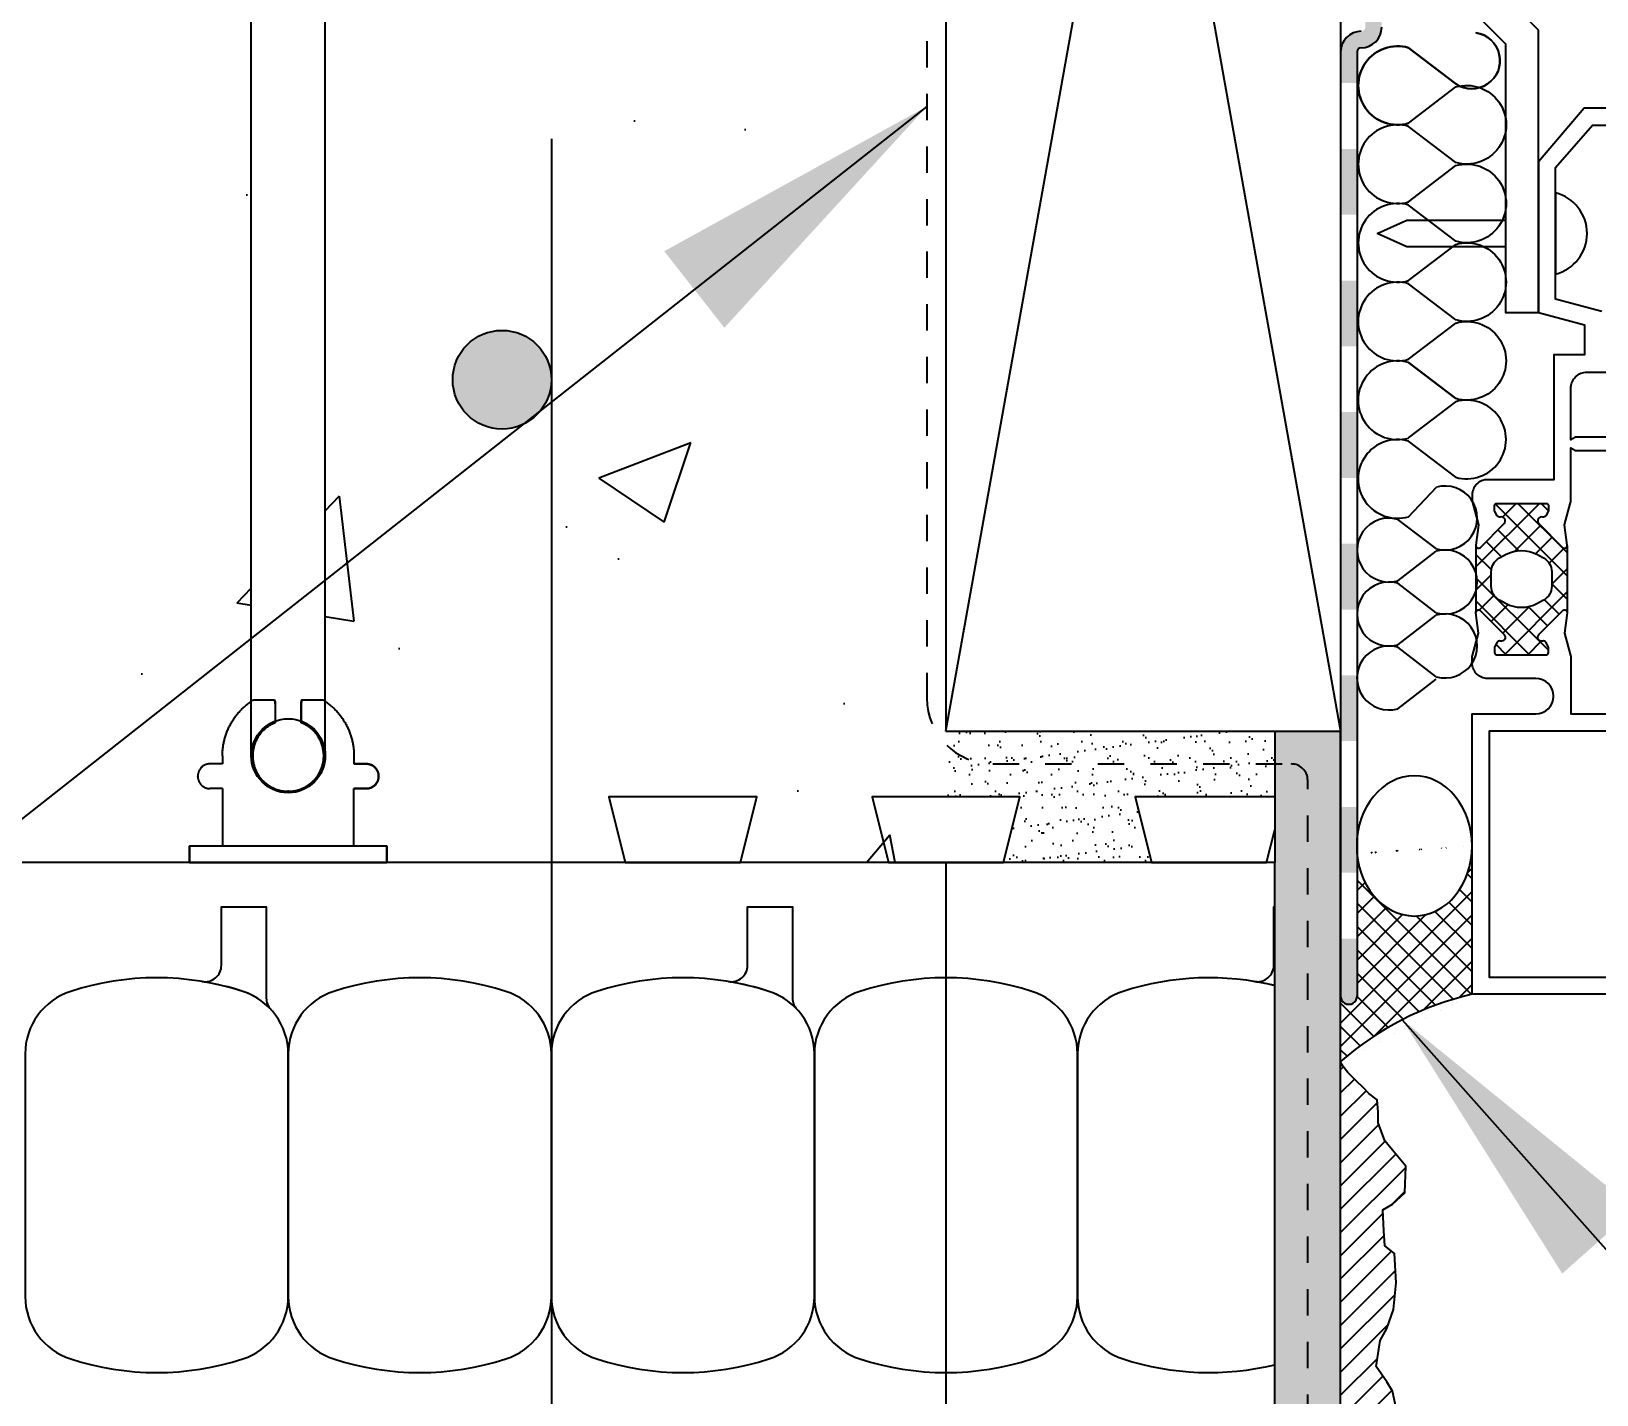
# Model space of a CAD drawing. Header units: inches. Extents: x 2867.8 to 2923.9, y 435.6 to 497.9.
# Drawn here: x 2897.79 to 2903.74, y 476.16 to 481.34 of the extents above; entities that cross this region are included whole.
import ezdxf

# ---------------------------------------------------------------- set-up
doc = ezdxf.new("R2010")
doc.units = ezdxf.units.IN
doc.header["$LTSCALE"] = 0.5
doc.header["$MEASUREMENT"] = 0
doc.linetypes.add('DASHED2', pattern=[0.375, 0.25, -0.125])
doc.layers.get('0').update_dxf_attribs({"linetype": 'CONTINUOUS'})
doc.layers.get('Defpoints').update_dxf_attribs({"linetype": 'CONTINUOUS'})
for name, color, linetype in [('HATCH', 12, 'CONTINUOUS'), ('LINE18', 9, 'CONTINUOUS'), ('line25', 2, 'CONTINUOUS'), ('LINE50', 5, 'CONTINUOUS'), ('LINE65', 3, 'CONTINUOUS'), ('LINE9', 9, 'CONTINUOUS'), ('TEXT', 4, 'CONTINUOUS')]:
    doc.layers.add(name, color=color, linetype=linetype)
doc.styles.add('DIM', font='romans.shx', dxfattribs={"width": 0.7})
doc.dimstyles.new('ext_12', dxfattribs={"dimscale": 12, "dimtxt": 0.09375, "dimasz": 0.09375, "dimexe": 0.09375, "dimexo": 0.0625, "dimgap": 0.0625, "dimtad": 1, "dimdec": 1, "dimzin": 3, "dimdsep": 46, "dimlunit": 4, "dimtxsty": 'DIM', "dimcen": 0.09, "dimdle": 0.09375, "dimclrt": 4, "dimadec": 0, "dimazin": 0, "dimtfac": 1, "dimtdec": 1, "dimtmove": 2, "dimatfit": 3, "dimfxl": 0, "dimfrac": 2, "dimtolj": 1, "dimtzin": 0, "dimarcsym": 0})
doc.dimstyles.new('ext_8', dxfattribs={"dimscale": 8, "dimtxt": 0.09375, "dimasz": 0.09375, "dimexe": 0.09375, "dimexo": 0.0625, "dimgap": 0.0625, "dimtad": 1, "dimdec": 1, "dimzin": 3, "dimdsep": 46, "dimlunit": 4, "dimtxsty": 'DIM', "dimcen": 0.09, "dimdle": 0.09375, "dimclrt": 4, "dimadec": 0, "dimazin": 0, "dimtfac": 1, "dimtdec": 1, "dimtmove": 2, "dimatfit": 3, "dimfxl": 0, "dimfrac": 2, "dimtolj": 1, "dimtzin": 0, "dimarcsym": 0})

# ---------------------------------------------------------------- blocks, each defined once
blk = doc.blocks.new('WEB_6_CENTRE_TOP')
for p, q in [((5.688, 0.1406), (0, 0.1406)), ((5.688, -0.1406), (0, -0.1406))]:
    blk.add_line(p, q)
for centre in [(0, 0), (5.688, 0)]:
    blk.add_circle(centre, 0.1406)
blk = doc.blocks.new('Connector')
blk.add_point((0.2709, 0))
at = {"layer": 'LINE9'}
for p, q in [((0, 0.375), (0, -0.375)), ((0.0624, -0.375), (0.0624, 0.375)), ((0.2812, 0.25), (0.0624, 0.25))]:
    blk.add_line(p, q, dxfattribs=at)
for points, weights in [([(0.0074, 0.375), (0.0037, 0.375), (0, 0.375)], [1, 0.972587069138, 0.950305488115]), ([(0.3272, 0.3435), (0.3082, 0.3435), (0.2812, 0.3166), (0.2812, 0.2975)], [1, 0.85355339, 0.85355339, 1]), ([(0.3281, 0.3435), (0.3272, 0.3435), (0.3272, 0.3435)], [1, 0.70710678, 1]), ([(0.375, 0.2975), (0.375, 0.3166), (0.348, 0.3435), (0.329, 0.3435)], [1, 0.85355339, 0.85355339, 1]), ([(0.4059, 0.25), (0.5456, 0.25), (0.6188, 0.131)], [0.958404415409, 0.794674173519, 0.864651571113]), ([(0.6188, 0.0524), (0.6117, 0.049), (0.6038, 0.049)], [0.83615024178, 0.892081430621, 1]), ([(0.6038, -0.049), (0.6117, -0.049), (0.6188, -0.0524)], [1, 0.89208144177, 0.836150253337]), ([(0.6188, -0.131), (0.5456, -0.25), (0.4059, -0.25)], [0.864651574428, 0.794674169686, 0.958404415195]), ([(0.2812, -0.2975), (0.2812, -0.3166), (0.3082, -0.3435), (0.3272, -0.3435)], [1, 0.85355339, 0.85355339, 1]), ([(0.3272, -0.3435), (0.2812, -0.3435), (0.2812, -0.2975)], [1, 0.70710678, 1]), ([(0.329, -0.3435), (0.348, -0.3435), (0.375, -0.3166), (0.375, -0.2975)], [1, 0.85355339, 0.85355339, 1]), ([(0.375, -0.2975), (0.375, -0.3435), (0.329, -0.3435)], [1, 0.70710678, 1]), ([(0, -0.375), (0.0037, -0.375), (0.0074, -0.375)], [0.950305488115, 0.972587069138, 1])]:
    blk.add_rational_spline(points, weights, degree=2, dxfattribs=at)
for points, degree in [([(0, 0.375), (0.0024, 0.375), (0.0049, 0.375), (0.0074, 0.375)], 3), ([(0.0074, 0.375), (0.0214, 0.375), (0.0507, 0.375), (0.0624, 0.375), (0.0624, 0.375)], 3), ([(0.2812, 0.25), (0.2812, 0.2975)], 1), ([(0.3272, 0.3435), (0.3272, 0.3435), (0.3277, 0.3435), (0.3281, 0.3435)], 3), ([(0.3281, 0.3435), (0.3285, 0.3435), (0.329, 0.3435), (0.329, 0.3435)], 3), ([(0.375, 0.25), (0.375, 0.2975)], 1), ([(0.4059, 0.25), (0.375, 0.25)], 1), ([(0.6188, 0.131), (0.6188, 0.0524)], 1), ([(0.6038, 0.049), (0.5317, 0.049)], 1), ([(0.6038, 0.049), (0.609, 0.049), (0.6142, 0.0502), (0.6188, 0.0524)], 3), ([(0.5317, -0.049), (0.6038, -0.049)], 1), ([(0.6038, -0.049), (0.5798, -0.049), (0.5557, -0.049), (0.5317, -0.049)], 3), ([(0.6188, -0.0524), (0.6142, -0.0502), (0.609, -0.049), (0.6038, -0.049)], 3), ([(0.6188, -0.0524), (0.6188, -0.131)], 1), ([(0.0624, -0.25), (0.2812, -0.25)], 1), ([(0.2812, -0.2975), (0.2812, -0.25)], 1), ([(0.2812, -0.25), (0.2812, -0.2975)], 1), ([(0.375, -0.25), (0.375, -0.2975)], 1), ([(0.375, -0.2975), (0.375, -0.25)], 1), ([(0.4059, -0.25), (0.375, -0.25)], 1), ([(0.3281, -0.3435), (0.3277, -0.3435), (0.3272, -0.3435), (0.3272, -0.3435)], 3), ([(0.329, -0.3435), (0.329, -0.3435), (0.3285, -0.3435), (0.3281, -0.3435)], 3), ([(0.0074, -0.375), (0.0049, -0.375), (0.0024, -0.375), (0, -0.375)], 3), ([(0.0624, -0.375), (0.0624, -0.375), (0.0507, -0.375), (0.0214, -0.375), (0.0074, -0.375)], 3)]:
    blk.add_open_spline(points, degree=degree, dxfattribs=at)
for points, weights, knots in [([(0.0624, 0.375), (0.0624, 0.375), (0.0463, 0.375), (0.0302, 0.375), (0.0074, 0.375)], [0.868718858569, 0.861102746415, 1, 0.861102734288, 0.868718859898], [0, 0, 0, 0.5, 0.5, 1, 1, 1]), ([(0.5317, 0.049), (0.4717, 0.2031), (0.3327, 0.1134), (0.157, 0), (0.3327, -0.1134), (0.4717, -0.2031), (0.5317, -0.049)], [0.899508922286, 0.599718215298, 1, 0.54226024, 1, 0.599718224335, 0.899508908749], [0, 0, 0, 0.318112, 0.318112, 0.681888, 0.681888, 1, 1, 1]), ([(0.0074, -0.375), (0.0302, -0.375), (0.0463, -0.375), (0.0624, -0.375), (0.0624, -0.375)], [0.868718859319, 0.861102739573, 1, 0.861102742958, 0.868718858948], [0, 0, 0, 0.5, 0.5, 1, 1, 1])]:
    blk.add_rational_spline(points, weights, degree=2, knots=knots, dxfattribs=at)
for points in [[(0.4059, 0.25), (0.4059, 0.25), (0.4059, 0.25), (0.4059, 0.25), (0.4059, 0.25), (0.4059, 0.25), (0.4059, 0.25)], [(0.4059, 0.25), (0.4059, 0.25), (0.4059, 0.25), (0.4059, 0.25), (0.4059, 0.25), (0.4059, 0.25), (0.4059, 0.25)], [(0.4059, 0.25), (0.4059, 0.25), (0.4059, 0.25), (0.4059, 0.25), (0.4059, 0.25), (0.4059, 0.25), (0.4059, 0.25)], [(0.4059, 0.25), (0.4059, 0.25), (0.4059, 0.25), (0.4059, 0.25), (0.4059, 0.25), (0.4059, 0.25), (0.4059, 0.25)], [(0.4059, 0.25), (0.4059, 0.25), (0.4059, 0.25), (0.4059, 0.25), (0.4059, 0.25), (0.4059, 0.25), (0.4059, 0.25)], [(0.4059, 0.25), (0.4059, 0.25), (0.4059, 0.25), (0.4059, 0.25), (0.4059, 0.25), (0.4059, 0.25), (0.4059, 0.25)], [(0.4059, 0.25), (0.4059, 0.25), (0.4059, 0.25), (0.4059, 0.25), (0.4059, 0.25), (0.4059, 0.25), (0.4059, 0.25)], [(0.4059, 0.25), (0.4059, 0.25), (0.4059, 0.25), (0.4059, 0.25), (0.4059, 0.25), (0.4059, 0.25), (0.4059, 0.25)], [(0.4059, 0.25), (0.4059, 0.25), (0.4059, 0.25), (0.4059, 0.25), (0.4059, 0.25), (0.4059, 0.25), (0.4059, 0.25)], [(0.4059, 0.25), (0.4059, 0.25), (0.4059, 0.25), (0.4059, 0.25), (0.4059, 0.25), (0.4059, 0.25), (0.4059, 0.25)], [(0.4059, 0.25), (0.4059, 0.25), (0.4059, 0.25), (0.4059, 0.25), (0.4059, 0.25), (0.4059, 0.25), (0.4059, 0.25)], [(0.4059, 0.25), (0.4059, 0.25), (0.4059, 0.25), (0.4059, 0.25), (0.4059, 0.25), (0.4059, 0.25), (0.4059, 0.25)], [(0.4059, 0.25), (0.4059, 0.25), (0.4059, 0.25), (0.4059, 0.25), (0.4059, 0.25), (0.4059, 0.25), (0.4059, 0.25)], [(0.4059, 0.25), (0.4059, 0.25), (0.4059, 0.25), (0.4059, 0.25), (0.4059, 0.25), (0.4059, 0.25), (0.4059, 0.25)], [(0.4059, 0.25), (0.4059, 0.25), (0.4059, 0.25), (0.4059, 0.25), (0.4059, 0.25), (0.4059, 0.25), (0.4059, 0.25)], [(0.4059, 0.25), (0.4059, 0.25), (0.4059, 0.25), (0.4059, 0.25), (0.4059, 0.25), (0.4059, 0.25), (0.4059, 0.25)], [(0.4059, 0.25), (0.4059, 0.25), (0.4059, 0.25), (0.4059, 0.25), (0.4059, 0.25), (0.4059, 0.25), (0.4059, 0.25)], [(0.4059, 0.25), (0.4059, 0.25), (0.4059, 0.25), (0.4059, 0.25), (0.4059, 0.25), (0.4059, 0.25), (0.4059, 0.25)], [(0.4059, 0.25), (0.4059, 0.25), (0.4059, 0.25), (0.4059, 0.25), (0.4059, 0.25), (0.4059, 0.25), (0.4059, 0.25)], [(0.4059, 0.25), (0.4059, 0.25), (0.4059, 0.25), (0.4059, 0.25), (0.4059, 0.25), (0.4059, 0.25), (0.4059, 0.25)], [(0.4059, 0.25), (0.4059, 0.25), (0.4059, 0.25), (0.4059, 0.25), (0.4059, 0.25), (0.4059, 0.25), (0.4059, 0.25)], [(0.4059, 0.25), (0.4059, 0.25), (0.4059, 0.25), (0.4059, 0.25), (0.4059, 0.25), (0.4059, 0.25), (0.4059, 0.25)], [(0.4059, 0.25), (0.4059, 0.25), (0.4059, 0.25), (0.4059, 0.25), (0.4059, 0.25), (0.4059, 0.25), (0.4059, 0.25)], [(0.4059, 0.25), (0.4059, 0.25), (0.4059, 0.25), (0.4059, 0.25), (0.4059, 0.25), (0.4059, 0.25), (0.4059, 0.25)], [(0.6188, 0.131), (0.6188, 0.131), (0.6188, 0.131), (0.6188, 0.131), (0.6188, 0.131), (0.6188, 0.131), (0.6188, 0.131)], [(0.6188, 0.131), (0.6188, 0.131), (0.6188, 0.131), (0.6188, 0.131), (0.6188, 0.131), (0.6188, 0.131), (0.6188, 0.131)], [(0.6188, 0.131), (0.6188, 0.131), (0.6188, 0.131), (0.6188, 0.131), (0.6188, 0.131), (0.6188, 0.131), (0.6188, 0.131)], [(0.6188, 0.131), (0.6188, 0.131), (0.6188, 0.131), (0.6188, 0.131), (0.6188, 0.131), (0.6188, 0.131), (0.6188, 0.131)], [(0.5317, 0.049), (0.5317, 0.049), (0.5317, 0.049), (0.5317, 0.049), (0.5317, 0.049), (0.5317, 0.049), (0.5317, 0.049)], [(0.5317, 0.049), (0.5317, 0.049), (0.5317, 0.049), (0.5317, 0.049), (0.5317, 0.049), (0.5317, 0.049), (0.5317, 0.049)], [(0.5317, 0.049), (0.5317, 0.049), (0.5317, 0.049), (0.5317, 0.049), (0.5317, 0.049), (0.5317, 0.049), (0.5317, 0.049)], [(0.5317, 0.049), (0.5317, 0.049), (0.5317, 0.049), (0.5317, 0.049), (0.5317, 0.049), (0.5317, 0.049), (0.5317, 0.049)], [(0.5317, 0.049), (0.5317, 0.049), (0.5317, 0.049), (0.5317, 0.049), (0.5317, 0.049), (0.5317, 0.049), (0.5317, 0.049)], [(0.5317, 0.049), (0.5317, 0.049), (0.5317, 0.049), (0.5317, 0.049), (0.5317, 0.049), (0.5317, 0.049), (0.5317, 0.049)], [(0.5317, 0.049), (0.5317, 0.049), (0.5317, 0.049), (0.5317, 0.049), (0.5317, 0.049), (0.5317, 0.049), (0.5317, 0.049)], [(0.5317, 0.049), (0.5317, 0.049), (0.5317, 0.049), (0.5317, 0.049), (0.5317, 0.049), (0.5317, 0.049), (0.5317, 0.049)], [(0.5317, 0.049), (0.5317, 0.049), (0.5317, 0.049), (0.5317, 0.049), (0.5317, 0.049), (0.5317, 0.049), (0.5317, 0.049)], [(0.5317, 0.049), (0.5317, 0.049), (0.5317, 0.049), (0.5317, 0.049), (0.5317, 0.049), (0.5317, 0.049), (0.5317, 0.049)], [(0.6038, 0.049), (0.6038, 0.049), (0.6038, 0.049), (0.6038, 0.049), (0.6038, 0.049), (0.6038, 0.049), (0.6038, 0.049)], [(0.6038, 0.049), (0.6038, 0.049), (0.6038, 0.049), (0.6038, 0.049), (0.6038, 0.049), (0.6038, 0.049), (0.6038, 0.049)], [(0.6038, 0.049), (0.6038, 0.049), (0.6038, 0.049), (0.6038, 0.049), (0.6038, 0.049), (0.6038, 0.049), (0.6038, 0.049)], [(0.6038, 0.049), (0.6038, 0.049), (0.6038, 0.049), (0.6038, 0.049), (0.6038, 0.049), (0.6038, 0.049), (0.6038, 0.049)], [(0.5317, -0.049), (0.5317, -0.049), (0.5317, -0.049), (0.5317, -0.049), (0.5317, -0.049), (0.5317, -0.049), (0.5317, -0.049)], [(0.5317, -0.049), (0.5317, -0.049), (0.5317, -0.049), (0.5317, -0.049), (0.5317, -0.049), (0.5317, -0.049), (0.5317, -0.049)], [(0.5317, -0.049), (0.5317, -0.049), (0.5317, -0.049), (0.5317, -0.049), (0.5317, -0.049), (0.5317, -0.049), (0.5317, -0.049)], [(0.5317, -0.049), (0.5317, -0.049), (0.5317, -0.049), (0.5317, -0.049), (0.5317, -0.049), (0.5317, -0.049), (0.5317, -0.049)], [(0.6038, -0.049), (0.6038, -0.049), (0.6038, -0.049), (0.6038, -0.049), (0.6038, -0.049), (0.6038, -0.049), (0.6038, -0.049)], [(0.6038, -0.049), (0.6038, -0.049), (0.6038, -0.049), (0.6038, -0.049), (0.6038, -0.049), (0.6038, -0.049), (0.6038, -0.049)], [(0.6038, -0.049), (0.6038, -0.049), (0.6038, -0.049), (0.6038, -0.049), (0.6038, -0.049), (0.6038, -0.049), (0.6038, -0.049)], [(0.6038, -0.049), (0.6038, -0.049), (0.6038, -0.049), (0.6038, -0.049), (0.6038, -0.049), (0.6038, -0.049), (0.6038, -0.049)], [(0.6038, -0.049), (0.6038, -0.049), (0.6038, -0.049), (0.6038, -0.049), (0.6038, -0.049), (0.6038, -0.049), (0.6038, -0.049)], [(0.6038, -0.049), (0.6038, -0.049), (0.6038, -0.049), (0.6038, -0.049), (0.6038, -0.049), (0.6038, -0.049), (0.6038, -0.049)], [(0.6038, -0.049), (0.6038, -0.049), (0.6038, -0.049), (0.6038, -0.049), (0.6038, -0.049), (0.6038, -0.049), (0.6038, -0.049)], [(0.6038, -0.049), (0.6038, -0.049), (0.6038, -0.049), (0.6038, -0.049), (0.6038, -0.049), (0.6038, -0.049), (0.6038, -0.049)], [(0.6188, -0.131), (0.6188, -0.131), (0.6188, -0.131), (0.6188, -0.131), (0.6188, -0.131), (0.6188, -0.131), (0.6188, -0.131)], [(0.6188, -0.131), (0.6188, -0.131), (0.6188, -0.131), (0.6188, -0.131), (0.6188, -0.131), (0.6188, -0.131), (0.6188, -0.131)], [(0.6188, -0.131), (0.6188, -0.131), (0.6188, -0.131), (0.6188, -0.131), (0.6188, -0.131), (0.6188, -0.131), (0.6188, -0.131)], [(0.6188, -0.131), (0.6188, -0.131), (0.6188, -0.131), (0.6188, -0.131), (0.6188, -0.131), (0.6188, -0.131), (0.6188, -0.131)], [(0.4059, -0.25), (0.4059, -0.25), (0.4059, -0.25), (0.4059, -0.25), (0.4059, -0.25), (0.4059, -0.25), (0.4059, -0.25)], [(0.4059, -0.25), (0.4059, -0.25), (0.4059, -0.25), (0.4059, -0.25), (0.4059, -0.25), (0.4059, -0.25), (0.4059, -0.25)], [(0.4059, -0.25), (0.4059, -0.25), (0.4059, -0.25), (0.4059, -0.25), (0.4059, -0.25), (0.4059, -0.25), (0.4059, -0.25)], [(0.4059, -0.25), (0.4059, -0.25), (0.4059, -0.25), (0.4059, -0.25), (0.4059, -0.25), (0.4059, -0.25), (0.4059, -0.25)], [(0.4059, -0.25), (0.4059, -0.25), (0.4059, -0.25), (0.4059, -0.25), (0.4059, -0.25), (0.4059, -0.25), (0.4059, -0.25)], [(0.4059, -0.25), (0.4059, -0.25), (0.4059, -0.25), (0.4059, -0.25), (0.4059, -0.25), (0.4059, -0.25), (0.4059, -0.25)], [(0.4059, -0.25), (0.4059, -0.25), (0.4059, -0.25), (0.4059, -0.25), (0.4059, -0.25), (0.4059, -0.25), (0.4059, -0.25)], [(0.4059, -0.25), (0.4059, -0.25), (0.4059, -0.25), (0.4059, -0.25), (0.4059, -0.25), (0.4059, -0.25), (0.4059, -0.25)], [(0.4059, -0.25), (0.4059, -0.25), (0.4059, -0.25), (0.4059, -0.25), (0.4059, -0.25), (0.4059, -0.25), (0.4059, -0.25)], [(0.4059, -0.25), (0.4059, -0.25), (0.4059, -0.25), (0.4059, -0.25), (0.4059, -0.25), (0.4059, -0.25), (0.4059, -0.25)], [(0.4059, -0.25), (0.4059, -0.25), (0.4059, -0.25), (0.4059, -0.25), (0.4059, -0.25), (0.4059, -0.25), (0.4059, -0.25)]]:
    blk.add_open_spline(points, degree=3, knots=[0, 0, 0, 0, 1, 1, 1, 1, 1, 1, 1], dxfattribs=at)
blk = doc.blocks.new('*D8')
at = {"layer": 'Defpoints', "color": 0}
for p in [(2899.7681, 481.4284), (2901.2681, 478.6784), (2901.2681, 471.0049)]:
    blk.add_point(p, dxfattribs=at)
at = {"layer": 'TEXT', "color": 0, "lineweight": -2}
for p, q in [((2899.7681, 480.9284), (2899.7681, 470.2549)), ((2901.2681, 478.1784), (2901.2681, 470.2549)), ((2899.0181, 471.0049), (2898.2681, 471.0049)), ((2899.7681, 471.0049), (2901.2681, 471.0049)), ((2902.0181, 471.0049), (2902.7681, 471.0049))]:
    blk.add_line(p, q, dxfattribs=at)
at = {"layer": 'TEXT', "color": 0}
for points in [[(2899.0181, 471.1299), (2899.0181, 470.8799), (2899.7681, 471.0049)], [(2902.0181, 471.1299), (2902.0181, 470.8799), (2901.2681, 471.0049)]]:
    blk.add_solid(points, dxfattribs=at)
at = {"layer": 'TEXT', "color": 4, "insert": (2900.7535, 467.9835), "char_height": 0.75, "attachment_point": 5, "style": 'DIM'}
blk.add_mtext('\\A1;1 1/2" \\P (38mm)MIN. \\PCOVER', dxfattribs=at)

msp = doc.modelspace()

# ---------------------------------------------------------------- hatches: boundary and pattern name
at = {"layer": 'HATCH'}
h = msp.add_hatch(dxfattribs=at)
h.set_pattern_fill('AR-CONC', color=256, scale=0.5)
h.set_pattern_definition([(50, (216.4503, -23.507), (3.586301, -0.3137607), [0.375, -4.125]), (355, (216.4503, -23.507), (-0.6937567, 3.7609607), [0.3, -3.3]), (100.45144, (216.7492, -23.5333), (2.8925442, 3.4472), [0.318701, -3.5057106]), (46.1842, (216.4503, -22.507), (5.336207, -0.8275964), [0.5625, -6.1875]), (96.63564, (216.895, -22.576), (4.67331, 4.870593), [0.478052, -5.258569]), (351.18416, (216.4503, -22.507), (4.67331, 4.870593), [0.45, -4.95]), (21, (216.9503, -22.757), (2.9845353, -2.0130945), [0.375, -4.125]), (326, (216.9503, -22.757), (1.2165767, 3.62575), [0.3, -3.3]), (71.45144, (217.199, -22.925), (4.201112, 1.6126558), [0.318701, -3.5057106]), (37.5, (216.4503, -23.5071), (0.0607993, 1.66446927), [0, -3.26, 0, -3.35, 0, -3.3125]), (7.5, (216.4503, -23.5071), (1.3153477, 1.9720586), [0, -1.91, 0, -3.185, 0, -1.2625]), (327.5, (215.3353, -23.5071), (2.6691122, -0.11277436), [0, -1.25, 0, -3.9, 0, -5.175]), (317.5, (214.8353, -23.5071), (2.9159308, 0.500525), [0, -1.625, 0, -2.59, 0, -3.675])])
h.paths.add_polyline_path([(2878.7681, 484.6784), (2882.3931, 484.6784), (2882.3931, 484.616), (2882.5181, 484.616), (2882.5181, 484.3972), (2882.4706, 484.3972), (2882.438, 484.3837), (2882.4246, 484.3495), (2882.438, 484.3169), (2882.4706, 484.3035), (2882.5181, 484.3035), (2882.5244, 484.2164), (2882.5498, 484.1506), (2882.6274, 484.0658), (2882.6274, 478.791), (2882.5837, 478.7531), (2882.5498, 478.7062), (2882.5226, 478.632), (2882.5181, 478.5533), (2882.4706, 478.5533), (2882.438, 478.5398), (2882.4246, 478.5056), (2882.438, 478.473), (2882.4706, 478.4596), (2882.5181, 478.4596), (2882.5181, 478.2408), (2882.3931, 478.2408), (2882.3931, 478.1783), (2878.7681, 478.1783), (2878.7681, 480.4596), (2877.7681, 481.4596), (2879.7681, 481.4596), (2878.7681, 482.4596)])
h.paths.add_polyline_path([(2883.143, 484.6785), (2890.3931, 484.6785), (2890.3931, 484.616), (2890.5181, 484.616), (2890.5181, 484.3972), (2890.4706, 484.3972), (2890.4246, 484.3495), (2890.4706, 484.3035), (2890.5181, 484.3035), (2890.5401, 484.1699), (2890.6274, 484.0658), (2890.6276, 478.7911), (2890.5498, 478.7062), (2890.5181, 478.5533), (2890.4706, 478.5533), (2890.4246, 478.5056), (2890.4706, 478.4596), (2890.5181, 478.4596), (2890.5181, 478.2408), (2890.3931, 478.2408), (2890.3931, 478.1784), (2883.143, 478.1784), (2883.143, 478.2408), (2883.018, 478.2408), (2883.018, 478.4596), (2883.0648, 478.4596), (2883.1115, 478.5048), (2883.0785, 478.5515), (2883.018, 478.5533), (2882.996, 478.6868), (2882.9087, 478.791), (2882.9087, 484.0658), (2882.9596, 484.1118), (2882.996, 484.1699), (2883.0153, 484.2355), (2883.018, 484.3035), (2883.0663, 484.3035), (2883.0981, 484.3169), (2883.1115, 484.3487), (2883.0992, 484.3825), (2883.0663, 484.3972), (2883.018, 484.3972), (2883.018, 484.616), (2883.143, 484.616)])
h.paths.add_polyline_path([(2891.143, 484.6785), (2898.3931, 484.6785), (2898.3931, 484.616), (2898.5181, 484.616), (2898.5181, 484.3972), (2898.4706, 484.3972), (2898.4246, 484.3495), (2898.4706, 484.3035), (2898.5181, 484.3035), (2898.5401, 484.1699), (2898.6274, 484.0658), (2898.6276, 478.7911), (2898.5498, 478.7062), (2898.5181, 478.5533), (2898.4706, 478.5533), (2898.4246, 478.5056), (2898.4706, 478.4596), (2898.5181, 478.4596), (2898.5181, 478.2408), (2898.3931, 478.2408), (2898.3931, 478.1784), (2891.143, 478.1784), (2891.143, 478.2408), (2891.018, 478.2408), (2891.018, 478.4596), (2891.0648, 478.4596), (2891.1115, 478.5048), (2891.0785, 478.5515), (2891.018, 478.5533), (2890.996, 478.6868), (2890.9087, 478.791), (2890.9087, 484.0658), (2890.9596, 484.1118), (2890.996, 484.1699), (2891.0153, 484.2355), (2891.018, 484.3035), (2891.0663, 484.3035), (2891.0981, 484.3169), (2891.1115, 484.3487), (2891.0992, 484.3825), (2891.0663, 484.3972), (2891.018, 484.3972), (2891.018, 484.616), (2891.143, 484.616)])
h.paths.add_polyline_path([(2899.143, 484.6785), (2901.2681, 484.6784), (2901.2681, 478.6784), (2902.7681, 478.6784), (2902.7681, 478.1784), (2901.2681, 478.1784), (2899.143, 478.1784), (2899.143, 478.2408), (2899.018, 478.2408), (2899.018, 478.4596), (2899.0663, 478.4596), (2899.0983, 478.4733), (2899.1115, 478.5056), (2899.099, 478.5389), (2899.0663, 478.5533), (2899.018, 478.5533), (2899.0153, 478.6213), (2898.996, 478.6868), (2898.9596, 478.745), (2898.9087, 478.791), (2898.9087, 484.0658), (2898.9596, 484.1118), (2898.996, 484.1699), (2899.0153, 484.2355), (2899.018, 484.3035), (2899.0663, 484.3035), (2899.1115, 484.3503), (2899.0663, 484.3972), (2899.018, 484.3972), (2899.018, 484.616), (2899.143, 484.616)])
h = msp.add_hatch(color=7, dxfattribs=at)
h.dxf.hatch_style = 1
h.paths.add_polyline_path([(2902.8306, 477.89), (2902.7681, 477.89), (2902.7681, 477.6726), (2902.7681, 477.67, 1), (2902.8306, 477.6726)])
h.paths.add_polyline_path([(2902.8306, 478.39), (2902.7681, 478.39), (2902.7681, 478.14), (2902.8306, 478.14)])
h.paths.add_polyline_path([(2902.8306, 478.89), (2902.7681, 478.89), (2902.7681, 478.64), (2902.8306, 478.64)])
h.paths.add_polyline_path([(2902.8306, 479.39), (2902.7681, 479.39), (2902.7681, 479.14), (2902.8306, 479.14)])
h.paths.add_polyline_path([(2902.8306, 479.89), (2902.7681, 479.89), (2902.7681, 479.64), (2902.8306, 479.64)])
h.paths.add_polyline_path([(2902.8306, 480.39), (2902.7681, 480.39), (2902.7681, 480.14), (2902.8306, 480.14)])
h.paths.add_polyline_path([(2902.8306, 480.89), (2902.7681, 480.89), (2902.7681, 480.64), (2902.8306, 480.64)])
h.paths.add_polyline_path([(2902.8306, 481.2589, -0.414214), (2902.8462, 481.2745, 0.414214), (2902.9243, 481.3526), (2902.9243, 481.39), (2902.8618, 481.39), (2902.8618, 481.3526, -0.414214), (2902.8462, 481.337, 0.414214), (2902.7681, 481.2589), (2902.7681, 481.14), (2902.8306, 481.14)])
h.paths.add_polyline_path([(2902.9243, 481.89), (2902.8618, 481.89), (2902.8618, 481.64), (2902.9243, 481.64)])
h.paths.add_polyline_path([(2902.9243, 482.39), (2902.8618, 482.39), (2902.8618, 482.14), (2902.9243, 482.14)])
h.paths.add_polyline_path([(2902.9243, 482.89), (2902.8618, 482.89), (2902.8618, 482.64), (2902.9243, 482.64)])
h.paths.add_polyline_path([(2902.9243, 483.39), (2902.8618, 483.39), (2902.8618, 483.14), (2902.9243, 483.14)])
h.paths.add_polyline_path([(2902.9243, 483.89), (2902.8618, 483.89), (2902.8618, 483.64), (2902.9243, 483.64)])
h = msp.add_hatch(dxfattribs=at)
h.set_pattern_fill('ANSI37', color=256, scale=0.5, angle=90, style=0)
edge = h.paths.add_edge_path()
edge.add_arc((2903.1586, 482.8035), 0.1662, 228.86857, 311.13143, ccw=False)
edge.add_line((2903.0493, 482.6783), (2903.0493, 482.3346))
edge.add_ellipse((2903.168, 482.3346), major_axis=(0, 0.1754), ratio=0.676668, start_angle=-777.3194, end_angle=-630, ccw=False)
edge.add_line((2903.2679, 482.4293), (2903.2679, 482.6783))
edge = h.paths.add_edge_path()
edge.add_ellipse((2903.0486, 478.2418), major_axis=(0, 0.2663), ratio=0.82418, start_angle=816.67135, end_angle=990, ccw=False)
edge.add_line((2902.8306, 478.2109), (2902.8306, 477.6726))
edge.add_arc((2902.7993, 477.6713), 0.0313, -177.60722, 2.39278, ccw=False)
edge.add_line((2902.7681, 477.67), (2902.7681, 477.4226))
edge.add_arc((2903.5294, 476.5506), 1.1576, 103.04657, 131.12215, ccw=False)
edge.add_line((2903.2681, 477.6783), (2903.2681, 478.2418))
h = msp.add_hatch(dxfattribs=at)
h.set_pattern_fill('ANSI37', color=256, scale=0.5, angle=90, style=0)
h.set_pattern_definition([(135, (3424.88555, -2241.709686), (-0.0441941738, -0.0441941738), []), (225, (3424.88555, -2241.709686), (0.0441941738, -0.0441941738), [])])
h.paths.add_polyline_path([(2904.427, 478.9334), (2904.6739, 478.9334, -0.973119), (2904.6791, 478.7435), (2904.427, 478.7433, -1.00028)])
h.paths.add_polyline_path([(2904.5504, 478.7508, 1), (2904.5504, 478.9259, 1)], flags=16)
h.paths.add_polyline_path([(2904.7684, 480.1042), (2904.7684, 480.2291, -0.392741), (2904.7941, 480.2096), (2904.9051, 479.9334), (2904.8005, 479.9334, 0.314564), (2904.4573, 479.9873), (2904.4308, 479.9913), (2904.4308, 480.0178, -0.149443), (2904.5498, 480.1202), (2904.5504, 480.1202, 0.192913), (2904.5711, 480.1286, -0.089226), (2904.6652, 480.1429), (2904.6685, 480.124, 0.315299), (2904.6711, 480.1214)])
h.paths.add_polyline_path([(2903.3896, 479.4665, 0.772598), (2903.3749, 479.4915, -0.343149), (2903.3635, 479.4961), (2903.3542, 479.5123, -0.131652), (2903.3531, 479.5163), (2903.3531, 479.5352, -0.414214), (2903.3611, 479.5432), (2903.5501, 479.5432, -0.414214), (2903.5581, 479.5352), (2903.5581, 479.5163, -0.131652), (2903.557, 479.5123), (2903.5477, 479.4961, -0.343149), (2903.5363, 479.4915, 0.772598), (2903.5216, 479.4665), (2903.629, 479.3591), (2903.629, 479.1526), (2903.5216, 479.0452, 0.772598), (2903.5363, 479.0201, -0.343149), (2903.5477, 479.0155), (2903.557, 478.9993, -0.131652), (2903.5581, 478.9953), (2903.5581, 478.9765, -0.414214), (2903.5501, 478.9685), (2903.3611, 478.9685, -0.414214), (2903.3531, 478.9765), (2903.3531, 478.9953, -0.131652), (2903.3542, 478.9993), (2903.3635, 479.0155, -0.343149), (2903.3749, 479.0201, 0.772598), (2903.3896, 479.0452), (2903.2822, 479.1526), (2903.2822, 479.3591)])
h.paths.add_polyline_path([(2903.5706, 479.2835), (2903.5706, 479.2283, -0.323848), (2903.5294, 479.1713, -0.326502), (2903.3818, 479.1713, -0.323848), (2903.3406, 479.2283), (2903.3406, 479.2835, -0.323848), (2903.3818, 479.3405, -0.326502), (2903.5294, 479.3405, -0.323848)], flags=16)
h = msp.add_hatch(dxfattribs=at)
h.set_pattern_fill('AR-SAND', color=256, scale=0.05)
h.set_pattern_definition([(37.5, (216.45032, -23.50714), (-0.003149668, 0.0963411885), [0, -0.076, 0, -0.085, 0, -0.08125]), (7.5, (216.45032, -23.50714), (0.088488835, 0.141107303), [0, -0.041, 0, -0.0685, 0, -0.02625]), (327.5, (216.38882, -23.50714), (0.155707093, 0.0002829527), [0, -0.025, 0, -0.09, 0, -0.1175]), (317.5, (216.38882, -23.50714), (0.15030633, 0.043883778), [0, -0.0125, 0, -0.059, 0, -0.0675])])
h.paths.add_polyline_path([(2902.5181, 475.8034), (2898.4224, 475.8034), (2898.4224, 475.6784), (2902.5181, 475.6784)])
h.paths.add_polyline_path([(2902.7681, 473.8283), (2902.5181, 473.8283), (2902.5181, 478.6784), (2902.7681, 478.6784)])
h.paths.add_polyline_path([(2898.4224, 474.0783), (2902.7681, 474.0783), (2902.7681, 473.8283), (2898.4224, 473.8283)])
h.paths.add_polyline_path([(2898.1724, 475.5534), (2898.4224, 475.5534), (2898.4224, 473.8283), (2898.1724, 473.8283)])
h.paths.add_polyline_path([(2878.7681, 475.8034), (2898.4224, 475.8034), (2898.4224, 475.5534), (2878.7681, 475.5534)])
h.paths.add_polyline_path([(2902.5181, 474.0783), (2902.7681, 474.0783), (2902.7681, 473.8283), (2902.5181, 473.8283)], flags=16)
h = msp.add_hatch(dxfattribs=at)
h.set_pattern_fill('AR-SAND', color=256, scale=0.05)
h.set_pattern_definition([(37.5, (0, 0), (-0.003149668, 0.0963411885), [0, -0.076, 0, -0.085, 0, -0.08125]), (7.5, (0, 0), (0.088488835, 0.141107303), [0, -0.041, 0, -0.0685, 0, -0.02625]), (327.5, (-0.0615, 0), (0.155707093, 0.0002829527), [0, -0.025, 0, -0.09, 0, -0.1175]), (317.5, (-0.0615, 0), (0.15030633, 0.043883778), [0, -0.0125, 0, -0.059, 0, -0.0675])])
h.paths.add_polyline_path([(2902.5181, 478.5534), (2901.4457, 478.5534, -0.200094), (2901.2681, 478.6274), (2901.2681, 478.4284), (2901.5493, 478.4284), (2901.4869, 478.1784), (2902.0493, 478.1784), (2901.9869, 478.4284), (2902.5181, 478.4284)])
h.paths.add_polyline_path([(2902.5181, 478.6784), (2901.2681, 478.6784), (2901.2681, 478.6274, 0.200094), (2901.4457, 478.5534), (2902.5181, 478.5534)])
h = msp.add_hatch(dxfattribs=at)
h.set_pattern_fill('ANSI31', color=256, scale=0.5)
h.paths.add_polyline_path([(2878.7681, 475.3659), (2878.8896, 475.3131), (2878.9724, 475.3455), (2879.0624, 475.3347), (2879.2208, 475.3347), (2879.2424, 475.3527), (2879.2856, 475.3671), (2879.3432, 475.3707), (2879.426, 475.3779), (2879.768, 475.3779), (2879.8292, 475.3635), (2879.9444, 475.3599), (2880.0164, 475.3707), (2880.0777, 475.3815), (2880.1821, 475.3635), (2880.2973, 475.3491), (2880.4305, 475.3491), (2880.5169, 475.3599), (2880.6141, 475.3815), (2880.7077, 475.3851), (2880.8121, 475.3851), (2880.8661, 475.3779), (2880.9489, 475.3743), (2881.0281, 475.3527), (2881.1289, 475.3491), (2881.1973, 475.3743), (2881.2801, 475.3923), (2881.3792, 475.3957), (2881.4764, 475.3598), (2881.552, 475.3453), (2881.642, 475.3453), (2881.696, 475.3489), (2881.714, 475.3489), (2881.7932, 475.3561), (2881.8184, 475.3705), (2881.8256, 475.3741), (2881.9012, 475.3741), (2881.9444, 475.3598), (2881.9516, 475.3381), (2881.9948, 475.3345), (2882.0488, 475.3381), (2882.1208, 475.3381), (2882.1568, 475.3417), (2882.164, 475.3525), (2882.1748, 475.3598), (2882.1928, 475.3705), (2882.3225, 475.3705), (2882.3909, 475.3453), (2882.4773, 475.3453), (2882.4953, 475.3598), (2882.5241, 475.3741), (2882.5493, 475.3849), (2882.6393, 475.3921), (2882.7005, 475.3957), (2882.7365, 475.3849), (2882.7617, 475.3813), (2882.8085, 475.3705), (2882.8661, 475.3705), (2882.9669, 475.3669), (2882.9957, 475.3741), (2883.0425, 475.3849), (2883.0605, 475.3849), (2883.1793, 475.3741), (2883.2729, 475.3705), (2883.311, 475.3453), (2883.4298, 475.3489), (2883.509, 475.3705), (2883.599, 475.3705), (2883.6783, 475.3669), (2883.7719, 475.3669), (2883.8187, 475.3561), (2883.9519, 475.3597), (2883.9951, 475.3921), (2884.0599, 475.4029), (2884.1859, 475.4029), (2884.2543, 475.3921), (2884.3119, 475.3849), (2884.3875, 475.3849), (2884.4667, 475.3957), (2884.5423, 475.3741), (2884.7187, 475.3741), (2884.7835, 475.3957), (2884.9023, 475.3957), (2884.9779, 475.3813), (2885.1508, 475.3813), (2885.2066, 475.3777), (2885.257, 475.3669), (2885.4262, 475.3633), (2885.527, 475.3525), (2885.6782, 475.3381), (2885.7682, 475.3381), (2885.8762, 475.3417), (2886.013, 475.3921), (2886.0959, 475.3957), (2886.2651, 475.3921), (2886.3623, 475.3489), (2886.4775, 475.3417), (2886.5495, 475.3417), (2886.6179, 475.3525), (2886.6863, 475.3597), (2886.7547, 475.3633), (2886.8627, 475.3669), (2886.9203, 475.3345), (2887.0103, 475.3345), (2887.1318, 475.3525), (2887.3586, 475.3525), (2887.4126, 475.3705), (2887.535, 475.3813), (2887.6646, 475.3849), (2887.769, 475.3489), (2887.8734, 475.3417), (2888.0139, 475.3489), (2888.0499, 475.3633), (2888.0931, 475.3741), (2888.1723, 475.3777), (2888.2695, 475.3777), (2888.3811, 475.3705), (2888.4855, 475.3705), (2888.5395, 475.3813), (2888.5935, 475.3993), (2888.6619, 475.4029), (2888.7483, 475.3993), (2888.8635, 475.3993), (2888.8779, 475.3561), (2888.9499, 475.3489), (2889.0255, 475.3489), (2889.0651, 475.3669), (2889.1047, 475.3849), (2889.1623, 475.3885), (2889.292, 475.3885), (2889.3784, 475.3849), (2889.4612, 475.3813), (2889.4853, 475.3597), (2889.5681, 475.3489), (2889.7842, 475.3489), (2889.8166, 475.3561), (2889.8598, 475.3633), (2889.9174, 475.3633), (2890.029, 475.3741), (2890.0614, 475.3381), (2890.1118, 475.3309), (2890.1766, 475.3345), (2890.191, 475.3597), (2890.2306, 475.3777), (2890.3278, 475.3813), (2890.461, 475.3705), (2890.4934, 475.3705), (2890.5618, 475.3561), (2890.6086, 475.3381), (2890.7562, 475.3381), (2890.7886, 475.3525), (2890.8822, 475.3669), (2891.055, 475.3705), (2891.1883, 475.3705), (2891.2783, 475.3633), (2891.4475, 475.4281), (2891.5267, 475.4137), (2891.7139, 475.3777), (2891.8435, 475.3309), (2891.9659, 475.2913), (2892.1027, 475.2841), (2892.1819, 475.3093), (2892.2935, 475.3309), (2892.4114, 475.3562), (2892.6454, 475.3454), (2892.8182, 475.3598), (2892.8686, 475.3958), (2893.0414, 475.3958), (2893.2719, 475.3994), (2893.2719, 475.349), (2893.3835, 475.3418), (2893.5059, 475.3418), (2893.5815, 475.3742), (2893.6607, 475.385), (2893.7975, 475.385), (2893.8587, 475.367), (2893.9307, 475.3742), (2894.1107, 475.3886), (2894.2295, 475.349), (2894.3555, 475.349), (2894.4887, 475.3634), (2894.5463, 475.403), (2894.6845, 475.3958), (2894.8429, 475.3814), (2894.9005, 475.3382), (2895.0409, 475.3022), (2895.2101, 475.313), (2895.3001, 475.3382), (2895.3865, 475.3526), (2895.5017, 475.3562), (2895.5809, 475.3562), (2895.6637, 475.3742), (2895.707, 475.3922), (2895.8186, 475.3886), (2895.9302, 475.3562), (2896.0418, 475.349), (2896.116, 475.3309), (2896.1881, 475.3849), (2896.2745, 475.3921), (2896.4041, 475.3741), (2896.4905, 475.3417), (2896.6021, 475.3309), (2896.7065, 475.3777), (2896.7677, 475.3957), (2896.9045, 475.3921), (2896.9909, 475.3741), (2897.0305, 475.3237), (2897.1313, 475.3237), (2897.2069, 475.3309), (2897.3653, 475.3165), (2897.4338, 475.3561), (2897.5958, 475.3561), (2897.6534, 475.3885), (2897.8658, 475.4029), (2897.9162, 475.3885), (2898.0098, 475.3849), (2898.0098, 475.3165), (2897.9774, 475.3057), (2897.963, 475.2913), (2897.9702, 475.2409), (2897.981, 475.1869), (2898.017, 475.0897), (2898.035, 475.0717), (2897.9954, 474.9745), (2897.9702, 474.9349), (2897.9486, 474.8521), (2897.9558, 474.7873), (2897.9425, 474.6492), (2897.9425, 474.5988), (2897.9497, 474.5303), (2897.9604, 474.4619), (2897.9928, 474.4367), (2898.0037, 474.3935), (2898.0109, 474.3395), (2897.9928, 474.2927), (2897.9712, 474.2639), (2897.9677, 474.2243), (2897.9856, 474.1775), (2897.9749, 474.1019), (2897.9497, 474.0263), (2897.9425, 473.9687), (2897.964, 473.8787), (2897.9856, 473.8643), (2897.9749, 473.7923), (2897.9281, 473.7311), (2897.9425, 473.6627), (2897.9749, 473.6591), (2898.0577, 473.6699), (2898.1297, 473.6303), (2898.2197, 473.6231), (2898.2953, 473.6519), (2898.3925, 473.6555), (2898.4177, 473.6555), (2898.5257, 473.6015), (2898.6049, 473.6303), (2898.7129, 473.6483), (2898.9181, 473.6267), (2898.9469, 473.5907), (2899.0333, 473.5907), (2899.1233, 473.6051), (2899.1845, 473.6303), (2899.2169, 473.6339), (2899.3034, 473.6375), (2899.3789, 473.6303), (2899.5649, 473.6048), (2899.6441, 473.6445), (2899.7773, 473.6517), (2899.8241, 473.6156), (2900.0113, 473.6228), (2900.2094, 473.6517), (2900.2634, 473.6517), (2900.3714, 473.6192), (2900.4902, 473.5977), (2900.6522, 473.612), (2900.7386, 473.6192), (2900.8646, 473.6409), (2901.0086, 473.6445), (2901.1094, 473.612), (2901.257, 473.6084), (2901.4154, 473.6301), (2901.4911, 473.6624), (2901.6171, 473.6697), (2901.7071, 473.6552), (2901.8259, 473.6552), (2901.8835, 473.6373), (2902.0239, 473.6445), (2902.1427, 473.6877), (2902.1998, 473.6479), (2902.3546, 473.6083), (2902.5274, 473.6263), (2902.603, 473.6479), (2902.7434, 473.6443), (2902.7681, 473.6568), (2902.803, 473.6623), (2902.9038, 473.6587), (2902.983, 473.6767), (2902.9722, 473.8675), (2902.9326, 473.9468), (2902.9074, 474.0188), (2902.947, 474.0908), (2902.9794, 474.1412), (2902.9866, 474.2168), (2902.9506, 474.2924), (2902.9434, 474.3428), (2902.9398, 474.4364), (2902.9542, 474.4976), (2902.9614, 474.5372), (2903.0046, 474.69), (2902.9758, 474.7692), (2902.9362, 474.8628), (2902.9326, 474.9745), (2902.9362, 475.0501), (2902.9794, 475.1257), (2902.9974, 475.1905), (2902.9794, 475.2985), (2902.9506, 475.3705), (2902.9146, 475.4677), (2902.9362, 475.5757), (2902.9362, 475.6369), (2902.9794, 475.7161), (2902.9974, 475.7881), (2902.9578, 475.8529), (2902.9506, 475.9069), (2902.9506, 475.9933), (2902.9758, 476.0617), (2902.9794, 476.1049), (2902.965, 476.1698), (2902.9434, 476.2058), (2902.9038, 476.2634), (2902.9183, 476.362), (2902.9435, 476.4088), (2902.9687, 476.4808), (2902.9795, 476.5816), (2902.9723, 476.6932), (2902.9363, 476.722), (2902.9327, 476.7796), (2902.9291, 476.8588), (2902.9651, 476.8804), (2903.0119, 476.9236), (2903.0155, 477.0244), (2902.9651, 477.0857), (2902.9363, 477.1217), (2902.9111, 477.1901), (2902.9111, 477.2297), (2902.9075, 477.2765), (2902.8751, 477.3017), (2902.8535, 477.3233), (2902.8283, 477.3485), (2902.7959, 477.3809), (2902.7762, 477.4054), (2902.7726, 477.4119), (2902.7681, 477.4226), (2902.7681, 473.8283), (2898.1724, 473.8283), (2898.1724, 475.5534), (2878.7681, 475.5534)])
at = {"layer": 'LINE65'}
msp.add_hatch(color=256, dxfattribs=at).paths.add_polyline_path([(2899.3931, 480.0132, 1), (2899.7681, 480.0132, 1)])

# ---------------------------------------------------------------- linework, layer by layer
at = {"layer": 'HATCH'}
for p, q in [((2901.2681, 478.6784), (2902.7681, 487.0534)), ((2901.2681, 487.0534), (2902.7681, 478.6784)), ((2903.026, 480.0789), (2903.2057, 479.9415)), ((2903.2057, 479.9415), (2903.026, 480.0789)), ((2903.026, 479.7918), (2903.2056, 479.9297)), ((2903.2056, 479.6425), (2903.0259, 479.7799)), ((2903.0259, 479.4928), (2903.1319, 479.6044)), ((2903.1319, 479.371), (2902.9858, 479.4826)), ((2903.2822, 479.3832), (2903.2822, 479.1284)), ((2903.629, 479.3832), (2903.629, 479.1284)), ((2902.9858, 479.2492), (2903.1318, 479.3613)), ((2903.1318, 479.1279), (2902.9857, 479.2396)), ((2902.9857, 479.0062), (2903.1318, 479.1183)), ((2903.1318, 478.8849), (2902.9857, 478.9966)), ((2902.9857, 478.7632), (2903.1317, 478.8753))]:
    msp.add_line(p, q, dxfattribs=at)
msp.add_lwpolyline([(2903.0263, 480.9876, -1.33151), (2903.0263, 481.2747), (2903.206, 481.1373, 1.253869), (2903.2831, 481.3315, -1.253869), (2903.206, 481.1373), (2903.0263, 481.2747, 1.33151), (2903.0263, 480.9876), (2903.206, 481.1255, -1.33151), (2903.206, 480.8384), (2903.0262, 480.9758, 1.33151), (2903.0262, 480.6886), (2903.2059, 480.8266, -1.33151), (2903.2059, 480.5394), (2903.0261, 480.6768, 1.33151), (2903.0261, 480.3897), (2903.2058, 480.5276, -1.33151), (2903.2058, 480.2405), (2903.0261, 480.3779, 1.33151), (2903.0261, 480.0907), (2903.2057, 480.2286, -1.33151), (2903.2057, 479.9415)], format="xyb", dxfattribs=at)
msp.add_lwpolyline([(2903.5395, 479.336, -0.273456), (2903.5706, 479.2835), (2903.5706, 479.2283, -0.273456), (2903.5395, 479.1757), (2903.5159, 479.1627, -0.256981), (2903.3953, 479.1627), (2903.3717, 479.1757, -0.273456), (2903.3406, 479.2283), (2903.3406, 479.2835, -0.273456), (2903.3717, 479.336), (2903.3953, 479.3491, -0.256981), (2903.5159, 479.3491)], format="xyb", close=True, dxfattribs=at)
for centre, radius, start, end in [((2902.9843, 479.9353), 0.1495, 73.81509, 286.18491), ((2902.9843, 479.9353), 0.1495, 73.81509, 286.18491), ((2903.2473, 479.7861), 0.1495, 253.81509, 106.18491), ((2902.9842, 479.6364), 0.1495, 73.81509, 286.18491), ((2903.1658, 479.4877), 0.1215, 253.81509, 106.18491), ((2902.9519, 479.3659), 0.1215, 73.81509, 286.18491), ((2903.1657, 479.2446), 0.1215, 253.81509, 106.18491), ((2902.9519, 479.1229), 0.1215, 73.81509, 286.18491), ((2903.1656, 479.0016), 0.1215, 253.81509, 106.18491), ((2902.9518, 478.8799), 0.1215, 73.81509, 286.18491)]:
    msp.add_arc(centre, radius, start, end, dxfattribs=at)
at = {"layer": 'LINE18'}
for points in [[(2903.8279, 481.045), (2903.6938, 481.045), (2903.5197, 480.8413), (2903.5197, 480.2691), (2903.6955, 480.222), (2903.6955, 480.1074), (2903.5781, 480.1074), (2903.5781, 479.6333), (2903.3261, 479.6333, 0.414214), (2903.2681, 479.5753), (2903.2681, 479.5525, 0.065543), (2903.2689, 479.5461), (2903.2917, 479.4613), (2903.2822, 479.3844, 0.713293), (2903.2992, 479.3761), (2903.3896, 479.4665, 0.772598), (2903.3749, 479.4915, -0.343149), (2903.3635, 479.4961), (2903.3542, 479.5123, -0.131652), (2903.3531, 479.5163), (2903.3531, 479.5352, -0.414214), (2903.3611, 479.5432), (2903.5501, 479.5432, -0.414214), (2903.5581, 479.5352), (2903.5581, 479.5163, -0.131652), (2903.557, 479.5123), (2903.5477, 479.4961, -0.343149), (2903.5363, 479.4915, 0.772598), (2903.5216, 479.4665), (2903.612, 479.3761, 0.713293), (2903.629, 479.3844), (2903.6195, 479.4613), (2903.6422, 479.5461, 0.065543), (2903.6431, 479.5525), (2903.6431, 479.7543), (2903.6604, 479.7443), (2903.8929, 479.7443)], [(2903.8929, 479.7943), (2903.6604, 479.7943), (2903.6431, 479.7843), (2903.6431, 479.9804, -0.414214), (2903.7051, 480.0424), (2903.8429, 480.0424)], [(2903.8931, 477.6783), (2903.2681, 477.6783), (2903.2681, 478.7433), (2903.5097, 478.7433, 1), (2903.5097, 478.8783), (2903.3261, 478.8783, -0.414214), (2903.2681, 478.9363), (2903.2681, 478.9591, -0.065543), (2903.2689, 478.9656), (2903.2917, 479.0504), (2903.2822, 479.1272, -0.713293), (2903.2992, 479.1355), (2903.3896, 479.0452, -0.772598), (2903.3749, 479.0201, 0.343149), (2903.3635, 479.0155), (2903.3542, 478.9993, 0.131652), (2903.3531, 478.9953), (2903.3531, 478.9765, 0.414214), (2903.3611, 478.9685), (2903.5501, 478.9685, 0.414214), (2903.5581, 478.9765), (2903.5581, 478.9953, 0.131652), (2903.557, 478.9993), (2903.5477, 479.0155, 0.343149), (2903.5363, 479.0201, -0.772598), (2903.5216, 479.0452), (2903.612, 479.1355, -0.713293), (2903.629, 479.1272), (2903.6195, 479.0504), (2903.6422, 478.9656, -0.065543), (2903.6431, 478.9591), (2903.6431, 478.7433), (2904.2781, 478.7433)]]:
    msp.add_lwpolyline(points, format="xyb", dxfattribs=at)
msp.add_lwpolyline([(2903.7605, 480.2719), (2903.5847, 480.319), (2903.5847, 480.819), (2903.7255, 480.98), (2903.8279, 480.98)], dxfattribs=at)
msp.add_lwpolyline([(2903.8281, 478.6783), (2903.3331, 478.6783), (2903.3331, 477.7433), (2903.8281, 477.7433)], close=True, dxfattribs=at)
at = {"layer": 'line25'}
for p, q in [((2902.5181, 478.4284), (2902.5181, 478.3034)), ((2902.5181, 478.1784), (2878.7681, 478.1784))]:
    msp.add_line(p, q, dxfattribs=at)
for points in [[(2900.4869, 478.1784), (2900.5493, 478.4284), (2899.9869, 478.4284), (2900.0493, 478.1784)], [(2901.4869, 478.1784), (2901.5493, 478.4284), (2900.9869, 478.4284), (2901.0493, 478.1784)]]:
    msp.add_lwpolyline(points, close=True, dxfattribs=at)
msp.add_lwpolyline([(2902.5181, 478.4284), (2901.9869, 478.4284), (2902.0493, 478.1784), (2902.4869, 478.1784), (2902.5181, 478.3034)], dxfattribs=at)
at = {"layer": 'line25', "color": 12}
msp.add_arc((2903.5294, 476.5506), 1.1576, 103.04657, 131.12215, dxfattribs=at)
at = {"layer": 'line25', "color": 12, "extrusion": (0, 0, -1)}
msp.add_ellipse((2903.0486, 478.2418), major_axis=(0, 0.2663), ratio=0.82418, start_param=-10.995574, end_param=-4.712389, dxfattribs=at)
at = {"layer": 'LINE50', "linetype": 'DASHED2', "ltscale": 0.5}
for p, q in [((2901.1957, 483.2998), (2901.1957, 478.8034)), ((2901.4457, 478.5534), (2902.5806, 478.5534)), ((2902.6431, 474.0575), (2902.6431, 478.4909))]:
    msp.add_line(p, q, dxfattribs=at)
at = {"layer": 'LINE50'}
msp.add_line((2902.5181, 475.8034), (2902.5181, 478.1784), dxfattribs=at)
at = {"layer": 'LINE50', "linetype": 'DASHED2', "ltscale": 0.5}
for centre, radius, start, end in [((2901.4457, 478.8034), 0.25, 180, 270), ((2902.5806, 478.4909), 0.0625, 0, 90)]:
    msp.add_arc(centre, radius, start, end, dxfattribs=at)
at = {"layer": 'LINE65'}
msp.add_circle((2899.5806, 480.0132), 0.1875, dxfattribs=at)
at = {"layer": 'LINE9'}
for p, q in [((2901.2681, 487.0534), (2901.2681, 478.6784)), ((2902.7681, 487.0534), (2902.7681, 478.6784)), ((2903.5847, 480.7235), (2903.5847, 480.4145)), ((2902.9072, 480.569), (2903.0193, 480.6197)), ((2903.0193, 480.6197), (2903.3947, 480.6197)), ((2903.0193, 480.5182), (2902.9072, 480.569)), ((2903.3947, 480.5182), (2903.0193, 480.5182)), ((2901.2681, 478.6784), (2902.7681, 478.6784)), ((2902.5181, 478.6784), (2902.5181, 478.1784)), ((2902.7681, 473.8283), (2902.7681, 478.6784)), ((2902.5181, 475.6784), (2902.5181, 478.1784))]:
    msp.add_line(p, q, dxfattribs=at)
at = {"layer": 'LINE9', "ltscale": 0.5}
for p, q in [((2902.7681, 481.337), (2902.7681, 477.6726)), ((2902.8306, 481.2589), (2902.8306, 477.6726))]:
    msp.add_line(p, q, dxfattribs=at)
at = {"layer": 'LINE9'}
for points in [[(2903.0493, 483.5638), (2902.9243, 483.5638), (2902.9243, 481.76), (2903.3947, 481.2896), (2903.3947, 480.2691), (2903.5197, 480.2691), (2903.5197, 481.3413), (2903.0493, 481.8117), (2903.0493, 483.5638)], [(2902.9794, 476.1049), (2902.965, 476.1698), (2902.9434, 476.2058), (2902.9038, 476.2634), (2902.9183, 476.362), (2902.9435, 476.4088), (2902.9687, 476.4808), (2902.9795, 476.5816), (2902.9723, 476.6932), (2902.9363, 476.722), (2902.9327, 476.7796), (2902.9291, 476.8588), (2902.9651, 476.8804), (2903.0119, 476.9236), (2903.0155, 477.0244), (2902.9651, 477.0857), (2902.9363, 477.1217), (2902.9111, 477.1901), (2902.9111, 477.2297), (2902.9075, 477.2765), (2902.8751, 477.3017), (2902.8535, 477.3233), (2902.8283, 477.3485), (2902.7959, 477.3809), (2902.7762, 477.4054), (2902.7726, 477.4119), (2902.7681, 477.4226)]]:
    msp.add_lwpolyline(points, dxfattribs=at)
for points in [[(2898.595, 477.6893, 0.037267), (2898.4413, 477.7266, 0.463036), (2898.514, 477.7883), (2898.514, 478.0099), (2898.6848, 478.0099), (2898.6848, 477.6638, 0.189002), (2898.7015, 477.6213, 0.128407)], [(2900.595, 477.6893, 0.037267), (2900.4413, 477.7266, 0.463036), (2900.514, 477.7883), (2900.514, 478.0099), (2900.6848, 478.0099), (2900.6848, 477.6638, 0.189002), (2900.7015, 477.6213, 0.128407)], [(2898.595, 477.6893, 0.157671), (2897.9412, 477.6893, 0.325305), (2897.7681, 477.4514), (2897.7681, 476.5303, 0.325305), (2897.9412, 476.2924, 0.157671), (2898.595, 476.2924, 0.325305), (2898.7681, 476.5303), (2898.7681, 477.4514, 0.325305)], [(2899.595, 477.6893, 0.157671), (2898.9412, 477.6893, 0.325305), (2898.7681, 477.4514), (2898.7681, 476.5303, 0.325305), (2898.9412, 476.2924, 0.157671), (2899.595, 476.2924, 0.325305), (2899.7681, 476.5303), (2899.7681, 477.4514, 0.325305)], [(2900.595, 477.6893, 0.157671), (2899.9412, 477.6893, 0.325305), (2899.7681, 477.4514), (2899.7681, 476.5303, 0.325305), (2899.9412, 476.2924, 0.157671), (2900.595, 476.2924, 0.325305), (2900.7681, 476.5303), (2900.7681, 477.4514, 0.325305)], [(2901.595, 477.6893, 0.157671), (2900.9412, 477.6893, 0.325305), (2900.7681, 477.4514), (2900.7681, 476.5303, 0.325305), (2900.9412, 476.2924, 0.157671), (2901.595, 476.2924, 0.325305), (2901.7681, 476.5303), (2901.7681, 477.4514, 0.325305)]]:
    msp.add_lwpolyline(points, format="xyb", close=True, dxfattribs=at)
for points in [[(2902.5181, 477.711, 0.01844), (2902.4413, 477.7266, 0.463036), (2902.514, 477.7883), (2902.514, 478.0099), (2902.5181, 478.0099)], [(2902.5181, 477.711, 0.138446), (2901.9412, 477.6893, 0.325305), (2901.7681, 477.4514), (2901.7681, 476.5303, 0.325305), (2901.9412, 476.2924, 0.138446), (2902.5181, 476.2707, 0.325305)]]:
    msp.add_lwpolyline(points, format="xyb", dxfattribs=at)
at = {"layer": 'LINE9', "ltscale": 0.5}
for centre, radius, start, end in [((2902.8462, 481.3526), 0.0781, 270, 0), ((2902.8462, 481.2589), 0.0781, 90, 180), ((2902.8462, 481.2589), 0.0156, 90, 180), ((2902.7993, 477.6713), 0.0313, 177.60722, 2.39278)]:
    msp.add_arc(centre, radius, start, end, dxfattribs=at)
at = {"layer": 'LINE9'}
msp.add_arc((2903.5453, 480.569), 0.1595, 284.32709, 75.67291, dxfattribs=at)

# ---------------------------------------------------------------- block references
at = {"rotation": 90}
msp.add_blockref('Connector', (2898.768, 478.1784), dxfattribs=at)
at = {"layer": 'LINE9', "rotation": 270}
msp.add_blockref('WEB_6_CENTRE_TOP', (2898.768, 484.2724), dxfattribs=at)

# ---------------------------------------------------------------- dimensions: what is measured, and where the dimension line sits
at = {"layer": 'TEXT'}
dim = msp.add_linear_dim(base=(2901.2681, 471.0049), p1=(2899.7681, 481.4284), p2=(2901.2681, 478.6784), text='<> \\P (38mm)MIN. \\PCOVER', dimstyle='ext_8', dxfattribs=at)
dim.commit()
dim.dimension.update_dxf_attribs({"geometry": '*D8', "text_midpoint": (2900.7535, 467.9835), "dimtype": 160})

# ---------------------------------------------------------------- leaders
for points in [[(2901.1957, 481.0516), (2883.803, 467.3691), (2882.2196, 467.3691)], [(2903.0024, 477.5813), (2908.8489, 470.9878), (2910.5534, 470.9878)]]:
    msp.add_leader(points, dimstyle='ext_12', override={"dimgap": 0.0625, "dimtad": 0}, dxfattribs=at)

doc.saveas('drawing.dxf')
